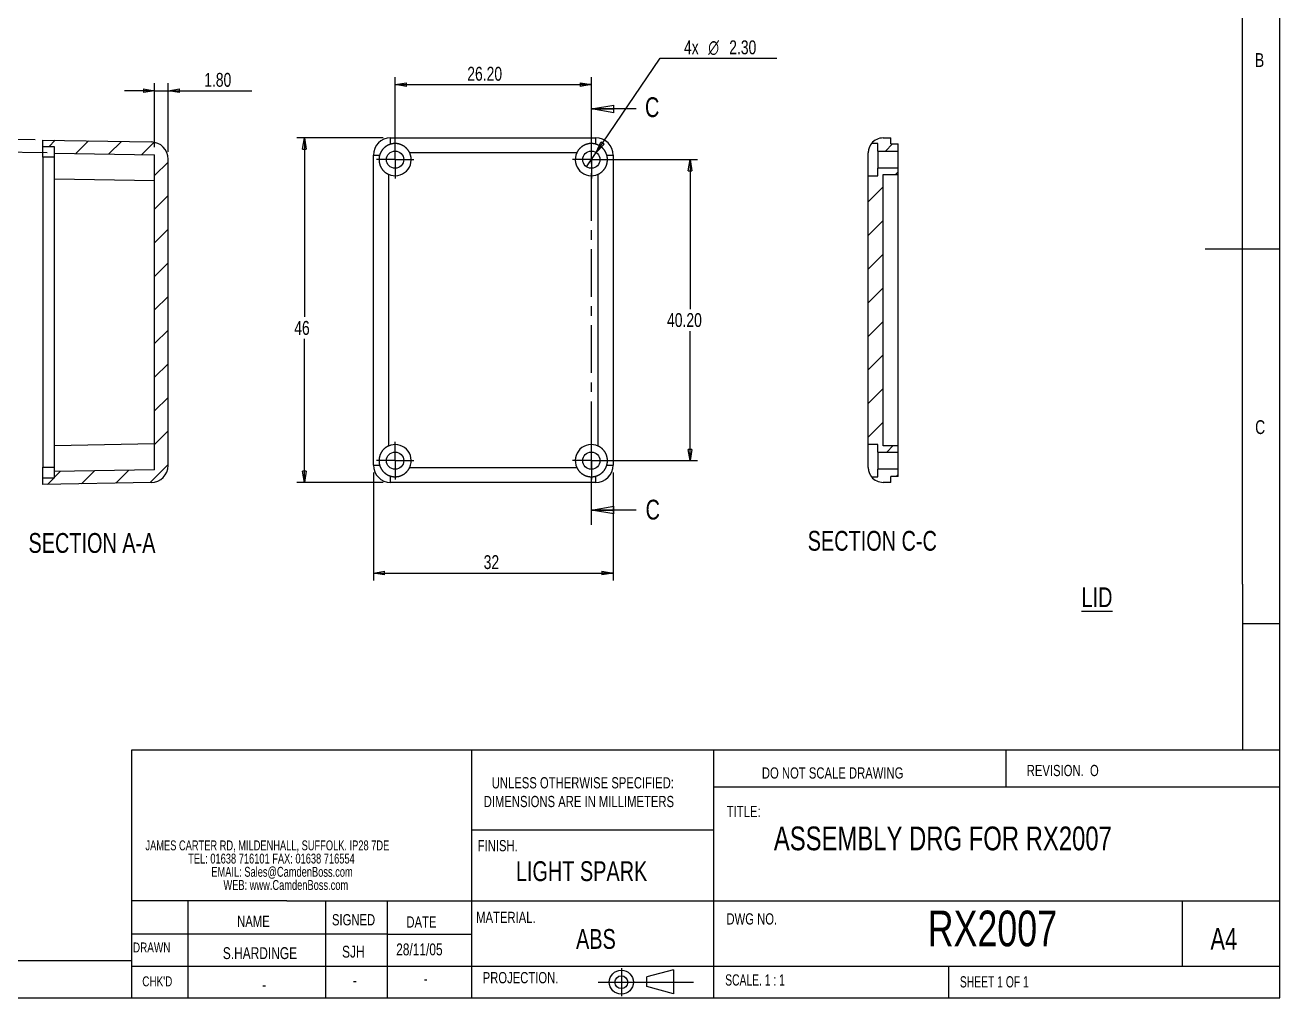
# Model space of a CAD drawing. Extents: x 5 to 292, y 5 to 205.
# Drawn here: x 124.5 to 292, y 5 to 134.9 of the extents above; entities that cross this region are included whole.
import ezdxf

# ---------------------------------------------------------------- set-up
doc = ezdxf.new("R2010")
doc.units = 0
doc.linetypes.add('CENTER', pattern=[10.16, 6.35, -1.27, 1.27, -1.27])
doc.linetypes.add('CENTERX2', pattern=[20.32, 12.7, -2.54, 2.54, -2.54])
doc.layers.get('0').update_dxf_attribs({"linetype": 'CONTINUOUS'})
doc.styles.add('SLDTEXTSTYLE0', font='TXT', dxfattribs={"width": 0.75})
doc.styles.add('SLDTEXTSTYLE1', font='TXT', dxfattribs={"width": 0.6875})
doc.styles.add('SLDTEXTSTYLE2', font='TXT', dxfattribs={"width": 0.7})
doc.dimstyles.get("Standard").update_dxf_attribs({"dimtxt": 2.5, "dimasz": 2.5, "dimexe": 1.25, "dimexo": 0.625, "dimtad": 1, "dimcen": 2.5, "dimazin": 3, "dimtfac": 1, "dimtmove": 0, "dimatfit": 3})

# ---------------------------------------------------------------- blocks, each defined once
blk = doc.blocks.new('SW_NOTE_0')
at = {"color": 0, "linetype": 'CONTINUOUS', "style": 'SLDTEXTSTYLE0', "width": 0.75}
for s, p in [('UNLESS OTHERWISE SPECIFIED:', (-0.07, 0.43)), ('DIMENSIONS ARE IN MILLIMETERS', (-1.14, -2.07))]:
    blk.add_text(s, height=1.5, dxfattribs=at).set_placement(p)
blk = doc.blocks.new('SW_NOTE_1')
at = {"color": 0, "linetype": 'CONTINUOUS', "style": 'SLDTEXTSTYLE2', "width": 0.7}
for s, p in [('JAMES CARTER RD, MILDENHALL, SUFFOLK. IP28 7DE', (-1.34, 0.38)), ('TEL: 01638 716101 FAX: 01638 716554', (4.36, -1.38)), ('EMAIL: Sales@CamdenBoss.com', (7.45, -3.15)), ('WEB: www.CamdenBoss.com', (9.07, -4.91))]:
    blk.add_text(s, height=1.3229, dxfattribs=at).set_placement(p)
blk = doc.blocks.new('_CLOSED')
at = {"color": 0, "linetype": 'BYBLOCK'}
for p, q in [((-1, 0.166667), (0, 0)), ((-1, 0.166667), (-1, -0.166667)), ((0, 0), (-1, -0.166667)), ((0, 0), (-1, 0))]:
    blk.add_line(p, q, dxfattribs=at)
blk = doc.blocks.new('*D15')
at = {"color": 7, "linetype": 'CONTINUOUS'}
for p, q in [((172.28, 119.85), (160.77, 119.85)), ((161.77, 119.85), (161.77, 95.95)), ((161.77, 73.85), (161.77, 93.01)), ((172.28, 73.85), (160.77, 73.85))]:
    blk.add_line(p, q, dxfattribs=at)
at = {"color": 7, "linetype": 'CONTINUOUS', "xscale": 1.5, "yscale": 1.5}
for p, rotation in [((161.77, 119.85, -0.9), 90.0000000000004), ((161.77, 73.85, -0.9), 270.0000000000004)]:
    blk.add_blockref('_CLOSED', p, dxfattribs=dict(at, rotation=rotation))
at = {"color": 7, "linetype": 'CONTINUOUS', "style": 'SLDTEXTSTYLE0', "width": 0.75}
blk.add_text('46', height=1.852, dxfattribs=at).set_placement((160.41, 93.55))
blk = doc.blocks.new('*D16')
at = {"color": 7, "linetype": 'CONTINUOUS'}
for p, q in [((201.08, 116.95), (214.25, 116.95)), ((213.25, 116.95), (213.25, 97)), ((213.25, 76.75), (213.25, 94.06)), ((201.08, 76.75), (214.25, 76.75))]:
    blk.add_line(p, q, dxfattribs=at)
at = {"color": 7, "linetype": 'CONTINUOUS', "xscale": 1.5, "yscale": 1.5}
for p, rotation in [((213.25, 116.95, -0.9), 90.0000000000004), ((213.25, 76.75, -0.9), 270.0000000000004)]:
    blk.add_blockref('_CLOSED', p, dxfattribs=dict(at, rotation=rotation))
at = {"color": 7, "linetype": 'CONTINUOUS', "style": 'SLDTEXTSTYLE0', "width": 0.75}
blk.add_text('40.20', height=1.852, dxfattribs=at).set_placement((210.18, 94.6))
blk = doc.blocks.new('*D17')
at = {"color": 7, "linetype": 'CONTINUOUS'}
for p, q in [((173.88, 117.95), (173.88, 127.96)), ((200.08, 117.95), (200.08, 127.96)), ((173.88, 126.96), (200.08, 126.96))]:
    blk.add_line(p, q, dxfattribs=at)
at = {"color": 7, "linetype": 'CONTINUOUS', "xscale": 1.5, "yscale": 1.5, "rotation": 180.0000000000004}
blk.add_blockref('_CLOSED', (173.88, 126.96, -0.9), dxfattribs=at)
at = {"color": 7, "linetype": 'CONTINUOUS', "xscale": 1.5, "yscale": 1.5}
blk.add_blockref('_CLOSED', (200.08, 126.96, -0.9), dxfattribs=at)
at = {"color": 7, "linetype": 'CONTINUOUS', "style": 'SLDTEXTSTYLE0', "width": 0.75}
blk.add_text('26.20', height=1.852, dxfattribs=at).set_placement((183.51, 127.49))
blk = doc.blocks.new('*D18')
at = {"color": 7, "linetype": 'CONTINUOUS'}
for p, q in [((170.98, 75.15), (170.98, 60.74)), ((202.98, 75.15), (202.98, 60.74)), ((170.98, 61.74), (202.98, 61.74))]:
    blk.add_line(p, q, dxfattribs=at)
at = {"color": 7, "linetype": 'CONTINUOUS', "xscale": 1.5, "yscale": 1.5, "rotation": 180.0000000000004}
blk.add_blockref('_CLOSED', (170.98, 61.74, -0.9), dxfattribs=at)
at = {"color": 7, "linetype": 'CONTINUOUS', "xscale": 1.5, "yscale": 1.5}
blk.add_blockref('_CLOSED', (202.98, 61.74, -0.9), dxfattribs=at)
at = {"color": 7, "linetype": 'CONTINUOUS', "style": 'SLDTEXTSTYLE0', "width": 0.75}
blk.add_text('32', height=1.852, dxfattribs=at).set_placement((185.7, 62.27))
blk = doc.blocks.new('*D19')
at = {"color": 7, "linetype": 'CONTINUOUS'}
for p, q in [((200.72, 117.9), (209.27, 130.49)), ((209.27, 130.49), (224.85, 130.49)), ((199.43, 116), (200.72, 117.9))]:
    blk.add_line(p, q, dxfattribs=at)
at = {"color": 7, "linetype": 'CONTINUOUS', "xscale": 1.5, "yscale": 1.5, "rotation": 235.8246956251529}
blk.add_blockref('_CLOSED', (200.72, 117.9, -0.9), dxfattribs=at)
at = {"color": 7, "linetype": 'CONTINUOUS', "style": 'SLDTEXTSTYLE0', "width": 0.75}
for s, height, p in [('4x', 1.852, (212.44, 131.02)), ('∅', 1.85, (215.68, 131.02)), ('2.30', 1.852, (218.48, 131.02))]:
    blk.add_text(s, height=height, dxfattribs=at).set_placement(p)
blk = doc.blocks.new('SW_CENTERMARKSYMBOL_4')
at = {"color": 0, "linetype": 'CONTINUOUS'}
for q in [(0, 2.5), (-2.5, 0), (0, -2.5), (2.5, 0)]:
    blk.add_line((0, 0), q, dxfattribs=at)
blk = doc.blocks.new('SW_CENTERMARKSYMBOL_5')
at = {"color": 0, "linetype": 'CONTINUOUS'}
for q in [(0, 2.5), (-2.5, 0), (0, -2.5), (2.5, 0)]:
    blk.add_line((0, 0), q, dxfattribs=at)
blk = doc.blocks.new('SW_CENTERMARKSYMBOL_6')
at = {"color": 0, "linetype": 'CONTINUOUS'}
for q in [(0, 2.5), (-2.5, 0), (0, -2.5), (2.5, 0)]:
    blk.add_line((0, 0), q, dxfattribs=at)
blk = doc.blocks.new('SW_CENTERMARKSYMBOL_7')
at = {"color": 0, "linetype": 'CONTINUOUS'}
for q in [(0, 2.5), (-2.5, 0), (0, -2.5), (2.5, 0)]:
    blk.add_line((0, 0), q, dxfattribs=at)
blk = doc.blocks.new('*X32')
at = {"color": 7, "linetype": 'CONTINUOUS'}
for p, q in [((127.64, 118.66), (128.51, 119.53)), ((131.25, 117.78), (132.93, 119.45)), ((135.67, 117.71), (137.34, 119.38)), ((140.08, 117.63), (141.71, 119.26)), ((141.77, 114.83), (143.57, 116.63)), ((141.77, 110.34), (143.57, 112.14)), ((141.77, 105.85), (143.57, 107.65)), ((141.77, 101.36), (143.57, 103.16)), ((141.77, 96.87), (143.57, 98.67)), ((141.77, 92.38), (143.57, 94.18)), ((141.77, 87.89), (143.57, 89.69)), ((141.77, 83.4), (143.57, 85.2)), ((141.77, 78.91), (143.57, 80.71)), ((136.59, 73.73), (138.32, 75.46)), ((141.16, 73.81), (143.57, 76.22)), ((127.45, 73.57), (128.34, 74.46)), ((128.42, 74.54), (129.18, 75.3)), ((132.02, 73.65), (133.75, 75.38))]:
    blk.add_line(p, q, dxfattribs=at)
blk = doc.blocks.new('*D25')
at = {"color": 7, "linetype": 'CONTINUOUS'}
for p, q in [((141.77, 126.15), (137.77, 126.15)), ((141.77, 118.6), (141.77, 127.15)), ((141.77, 126.15), (143.57, 126.15)), ((143.57, 118.01), (143.57, 127.15)), ((143.57, 126.15), (154.76, 126.15))]:
    blk.add_line(p, q, dxfattribs=at)
at = {"color": 7, "linetype": 'CONTINUOUS', "xscale": 1.5, "yscale": 1.5}
blk.add_blockref('_CLOSED', (141.77, 126.15, -7.9), dxfattribs=at)
at = {"color": 7, "linetype": 'CONTINUOUS', "xscale": 1.5, "yscale": 1.5, "rotation": 180.0000000000004}
blk.add_blockref('_CLOSED', (143.57, 126.15, -7.9), dxfattribs=at)
at = {"color": 7, "linetype": 'CONTINUOUS', "style": 'SLDTEXTSTYLE0', "width": 0.75}
blk.add_text('1.80', height=1.852, dxfattribs=at).set_placement((148.39, 126.68))
blk = doc.blocks.new('*D26')
at = {"color": 7, "linetype": 'CONTINUOUS'}
for p, q in [((121.5, 119.65), (121.58, 124.37)), ((125.82, 119.58), (120.5, 119.67)), ((127.42, 117.85), (120.47, 117.97)), ((121.47, 117.95), (121.4, 113.96))]:
    blk.add_line(p, q, dxfattribs=at)
at = {"color": 7, "linetype": 'CONTINUOUS', "xscale": 1.5, "yscale": 1.5}
for p, rotation in [((121.5, 119.65, -7.9), 269.0000000000004), ((121.47, 117.95, -7.9), 89.00000000000043)]:
    blk.add_blockref('_CLOSED', p, dxfattribs=dict(at, rotation=rotation))
at = {"color": 7, "linetype": 'CONTINUOUS', "style": 'SLDTEXTSTYLE0', "width": 0.75}
blk.add_text('1.70', height=1.852, dxfattribs=at).set_placement((119.21, 124.91))
blk = doc.blocks.new('*X34')
at = {"color": 7, "linetype": 'CONTINUOUS'}
blk.add_line((239.33, 118.1), (240.28, 119.05), dxfattribs=at)
blk = doc.blocks.new('*X35')
at = {"color": 7, "linetype": 'CONTINUOUS'}
for p, q in [((240.67, 114.95), (241.04, 115.32)), ((237.04, 111.32), (239.04, 113.32)), ((237.04, 106.83), (239.04, 108.83)), ((237.04, 102.33), (239.04, 104.33)), ((237.04, 97.84), (239.04, 99.84)), ((237.04, 93.35), (239.04, 95.35)), ((237.04, 88.86), (239.04, 90.86)), ((237.04, 84.37), (239.04, 86.37)), ((237.04, 79.88), (239.04, 81.88)), ((239.54, 77.9), (240.39, 78.75))]:
    blk.add_line(p, q, dxfattribs=at)
blk = doc.blocks.new('*X36')
at = {"color": 7, "linetype": 'CONTINUOUS'}
for p, q in [((239.98, 73.85), (240.04, 73.9)), ((240.78, 74.65), (241.04, 74.9))]:
    blk.add_line(p, q, dxfattribs=at)

msp = doc.modelspace()

# ---------------------------------------------------------------- linework, layer by layer
at = {"color": 7, "linetype": 'CONTINUOUS'}
for p, q in [((292, 77.25), (292, 205)), ((287, 60.25), (287, 200)), ((206.075, 123.717), (200.075, 123.717)), ((126.823, 118.661), (126.823, 119.561)), ((126.823, 119.561), (141.313, 119.308)), ((173.275, 119.012), (173.275, 119.847)), ((173.275, 119.847), (200.675, 119.847)), ((200.675, 119.012), (200.675, 119.847)), ((238.339, 119.097), (237.477, 119.097)), ((238.339, 118.097), (238.339, 119.097)), ((239.039, 119.847), (240.039, 119.847)), ((240.039, 119.047), (240.039, 119.847)), ((240.039, 119.047), (241.039, 119.047)), ((241.039, 118.097), (241.039, 119.047)), ((128.423, 118.661), (126.823, 118.661)), ((126.823, 117.261), (126.823, 118.661)), ((128.423, 117.833), (128.423, 118.661)), ((128.423, 117.833), (141.773, 117.6)), ((128.423, 114.383), (128.423, 117.833)), ((141.773, 75.522), (141.773, 117.6)), ((170.975, 76.147), (170.975, 117.547)), ((170.975, 117.547), (171.811, 117.547)), ((198.123, 117.847), (175.828, 117.847)), ((202.14, 117.547), (202.975, 117.547)), ((202.975, 117.547), (202.975, 76.147)), ((237.039, 114.797), (237.039, 117.847)), ((238.339, 118.097), (238.339, 115.797)), ((238.339, 118.097), (241.039, 118.097)), ((241.039, 115.797), (241.039, 118.097)), ((128.423, 117.261), (126.823, 117.261)), ((126.823, 117.261), (126.823, 75.861)), ((143.573, 76.114), (143.573, 117.009)), ((241.039, 115.797), (238.339, 115.797)), ((238.339, 114.797), (238.339, 115.797)), ((241.039, 114.947), (241.039, 115.797)), ((128.423, 114.383), (141.773, 114.15)), ((128.423, 78.739), (128.423, 114.383)), ((172.975, 114.995), (172.975, 78.7)), ((200.975, 78.7), (200.975, 114.995)), ((237.039, 78.897), (237.039, 114.797)), ((237.039, 114.797), (238.339, 114.797)), ((239.039, 114.947), (241.039, 114.947)), ((239.039, 78.747), (239.039, 114.947)), ((241.039, 78.747), (241.039, 114.947)), ((292, 105), (282, 105)), ((141.773, 78.972), (128.423, 78.739)), ((128.423, 75.289), (128.423, 78.739)), ((238.339, 78.897), (237.039, 78.897)), ((237.039, 75.847), (237.039, 78.897)), ((238.339, 77.897), (238.339, 78.897)), ((241.039, 78.747), (239.039, 78.747)), ((241.039, 77.897), (241.039, 78.747)), ((238.339, 77.897), (238.339, 75.597)), ((238.339, 77.897), (241.039, 77.897)), ((241.039, 75.597), (241.039, 77.897)), ((292, 5), (292, 77.25)), ((126.823, 75.861), (128.423, 75.861)), ((126.823, 74.461), (126.823, 75.861)), ((141.773, 75.522), (128.423, 75.289)), ((170.975, 76.147), (171.811, 76.147)), ((175.828, 75.847), (198.123, 75.847)), ((202.14, 76.147), (202.975, 76.147)), ((241.039, 75.597), (238.339, 75.597)), ((238.339, 74.597), (238.339, 75.597)), ((241.039, 74.647), (241.039, 75.597)), ((126.823, 73.561), (126.823, 74.461)), ((126.823, 74.461), (128.423, 74.461)), ((141.313, 73.814), (126.823, 73.561)), ((128.423, 74.461), (128.423, 75.289)), ((173.275, 73.847), (173.275, 74.683)), ((200.675, 73.847), (173.275, 73.847)), ((200.675, 73.847), (200.675, 74.683)), ((237.477, 74.597), (238.339, 74.597)), ((240.039, 73.847), (239.039, 73.847)), ((240.039, 73.847), (240.039, 74.647)), ((241.039, 74.647), (240.039, 74.647)), ((206.075, 70.156), (200.075, 70.156)), ((287, 60.25), (287, 55)), ((287, 55), (292, 55)), ((287, 55), (287, 38.085)), ((292, 38.085), (138.673, 38.085)), ((138.673, 38.085), (138.673, 5)), ((184.128, 5), (184.128, 38.085)), ((216.376, 38.085), (216.376, 5)), ((255.433, 33.122), (255.433, 38.085)), ((292, 33.122), (216.376, 33.122)), ((216.376, 27.418), (184.128, 27.418)), ((159.4, 17.948), (138.673, 17.948)), ((146.22, 17.948), (146.22, 5)), ((159.4, 17.948), (292, 17.948)), ((164.574, 17.948), (164.574, 5)), ((172.807, 17.948), (172.807, 5)), ((279, 9.25), (279, 17.948)), ((172.807, 13.5), (138.673, 13.5)), ((172.807, 13.5), (184.128, 13.5)), ((104.8, 10), (138.673, 10)), ((138.673, 9.25), (292, 9.25)), ((211.046, 8.77), (207.501, 7.82)), ((211.046, 8.77), (211.046, 5.562)), ((247.8, 5), (247.8, 9.25)), ((207.501, 6.512), (207.501, 7.82)), ((211.046, 5.562), (207.501, 6.512)), ((5, 5), (292, 5))]:
    msp.add_line(p, q, dxfattribs=at)
at = {"color": 7, "linetype": 'CENTER'}
msp.add_line((200.075, 68.156), (200.075, 125.717), dxfattribs=at)
at = {"color": 7, "linetype": 'CENTERX2'}
for p, q in [((204.079, 8.961), (204.079, 5.223)), ((200.993, 7.097), (215.019, 7.097))]:
    msp.add_line(p, q, dxfattribs=at)
at = {"color": 7, "linetype": 'CONTINUOUS'}
for points in [[(173.275, 119.012), (173.247, 119.003), (173.218, 118.994), (173.19, 118.985), (173.162, 118.975), (173.134, 118.965), (173.106, 118.955), (173.078, 118.944), (173.051, 118.933), (173.023, 118.921), (172.996, 118.909), (172.969, 118.897), (172.942, 118.884), (172.915, 118.871), (172.889, 118.858), (172.862, 118.844), (172.836, 118.829), (172.81, 118.815), (172.784, 118.8), (172.758, 118.784), (172.733, 118.768), (172.707, 118.752), (172.682, 118.736), (172.657, 118.719), (172.632, 118.701), (172.608, 118.684), (172.583, 118.666), (172.559, 118.647), (172.536, 118.629), (172.512, 118.61), (172.489, 118.59), (172.466, 118.571), (172.443, 118.551), (172.421, 118.531), (172.399, 118.51), (172.377, 118.489), (172.356, 118.468), (172.335, 118.447), (172.314, 118.425), (172.293, 118.403), (172.273, 118.381), (172.253, 118.358), (172.233, 118.335), (172.214, 118.312), (172.195, 118.288), (172.176, 118.264), (172.158, 118.24), (172.14, 118.216), (172.122, 118.191), (172.105, 118.167), (172.088, 118.142), (172.071, 118.117), (172.055, 118.091), (172.039, 118.066), (172.024, 118.04), (172.009, 118.014), (171.994, 117.988), (171.98, 117.962), (171.966, 117.935), (171.952, 117.909), (171.939, 117.882), (171.926, 117.855), (171.914, 117.828), (171.902, 117.8), (171.89, 117.773), (171.879, 117.745), (171.868, 117.717), (171.857, 117.689), (171.847, 117.661), (171.838, 117.633), (171.828, 117.604), (171.819, 117.576), (171.811, 117.547)], [(175.828, 117.847), (175.813, 117.879), (175.797, 117.911), (175.781, 117.943), (175.764, 117.974), (175.747, 118.005), (175.729, 118.036), (175.711, 118.066), (175.693, 118.096), (175.674, 118.125), (175.654, 118.154), (175.634, 118.183), (175.614, 118.212), (175.593, 118.24), (175.572, 118.268), (175.55, 118.295), (175.528, 118.322), (175.506, 118.348), (175.483, 118.374), (175.46, 118.4), (175.437, 118.425), (175.413, 118.45), (175.389, 118.474), (175.364, 118.498), (175.339, 118.522), (175.314, 118.545), (175.289, 118.567), (175.263, 118.59), (175.237, 118.611), (175.21, 118.633), (175.183, 118.654), (175.156, 118.674), (175.128, 118.694), (175.1, 118.714), (175.072, 118.733), (175.044, 118.752), (175.015, 118.77), (174.986, 118.788), (174.957, 118.805), (174.927, 118.822), (174.897, 118.839), (174.867, 118.855), (174.837, 118.87), (174.806, 118.885), (174.776, 118.9), (174.745, 118.914), (174.713, 118.927), (174.682, 118.94), (174.65, 118.953), (174.618, 118.965), (174.585, 118.977), (174.552, 118.988), (174.52, 118.998), (174.487, 119.008), (174.453, 119.018), (174.42, 119.027), (174.386, 119.036), (174.352, 119.044), (174.318, 119.051), (174.284, 119.058), (174.249, 119.064), (174.215, 119.07), (174.18, 119.075), (174.145, 119.08), (174.111, 119.084), (174.076, 119.088), (174.041, 119.091), (174.005, 119.093), (173.97, 119.095), (173.935, 119.096), (173.899, 119.097), (173.864, 119.097), (173.828, 119.097), (173.793, 119.096), (173.757, 119.094), (173.722, 119.092), (173.687, 119.089), (173.652, 119.086), (173.617, 119.082), (173.582, 119.077), (173.548, 119.072), (173.513, 119.067), (173.479, 119.06), (173.445, 119.054), (173.411, 119.046), (173.377, 119.039), (173.343, 119.03), (173.309, 119.021), (173.275, 119.012)], [(200.675, 119.012), (200.642, 119.021), (200.608, 119.03), (200.574, 119.039), (200.54, 119.046), (200.506, 119.054), (200.472, 119.06), (200.437, 119.067), (200.403, 119.072), (200.368, 119.077), (200.333, 119.082), (200.299, 119.086), (200.264, 119.089), (200.228, 119.092), (200.193, 119.094), (200.158, 119.096), (200.122, 119.097), (200.087, 119.097), (200.051, 119.097), (200.016, 119.096), (199.98, 119.095), (199.945, 119.093), (199.91, 119.091), (199.875, 119.088), (199.84, 119.084), (199.805, 119.08), (199.77, 119.075), (199.735, 119.07), (199.701, 119.064), (199.666, 119.058), (199.632, 119.051), (199.598, 119.043), (199.564, 119.035), (199.531, 119.027), (199.497, 119.018), (199.464, 119.008), (199.431, 118.998), (199.398, 118.987), (199.365, 118.976), (199.333, 118.965), (199.3, 118.953), (199.268, 118.94), (199.237, 118.927), (199.206, 118.913), (199.174, 118.899), (199.144, 118.885), (199.113, 118.87), (199.083, 118.854), (199.053, 118.838), (199.023, 118.822), (198.993, 118.805), (198.964, 118.788), (198.935, 118.77), (198.906, 118.752), (198.878, 118.733), (198.85, 118.714), (198.822, 118.694), (198.794, 118.674), (198.767, 118.653), (198.74, 118.632), (198.714, 118.611), (198.687, 118.589), (198.661, 118.567), (198.636, 118.544), (198.611, 118.521), (198.586, 118.498), (198.561, 118.474), (198.537, 118.449), (198.513, 118.425), (198.49, 118.399), (198.467, 118.374), (198.444, 118.348), (198.422, 118.321), (198.4, 118.294), (198.378, 118.267), (198.357, 118.239), (198.336, 118.211), (198.316, 118.183), (198.296, 118.154), (198.277, 118.125), (198.258, 118.095), (198.239, 118.065), (198.221, 118.035), (198.203, 118.004), (198.186, 117.974), (198.17, 117.942), (198.153, 117.911), (198.138, 117.879), (198.123, 117.847)], [(202.14, 117.547), (202.131, 117.576), (202.123, 117.604), (202.113, 117.633), (202.104, 117.661), (202.093, 117.689), (202.083, 117.717), (202.072, 117.744), (202.061, 117.772), (202.049, 117.799), (202.037, 117.827), (202.025, 117.854), (202.012, 117.88), (201.999, 117.907), (201.986, 117.934), (201.972, 117.96), (201.957, 117.987), (201.943, 118.013), (201.928, 118.039), (201.912, 118.064), (201.896, 118.09), (201.88, 118.115), (201.864, 118.141), (201.847, 118.166), (201.829, 118.19), (201.812, 118.215), (201.794, 118.239), (201.775, 118.263), (201.757, 118.287), (201.738, 118.31), (201.719, 118.334), (201.699, 118.357), (201.679, 118.379), (201.659, 118.402), (201.638, 118.424), (201.617, 118.445), (201.596, 118.467), (201.575, 118.488), (201.553, 118.509), (201.531, 118.529), (201.509, 118.55), (201.486, 118.57), (201.463, 118.589), (201.44, 118.609), (201.416, 118.628), (201.392, 118.646), (201.368, 118.665), (201.344, 118.683), (201.32, 118.701), (201.295, 118.718), (201.27, 118.735), (201.245, 118.751), (201.219, 118.768), (201.194, 118.783), (201.168, 118.799), (201.142, 118.814), (201.116, 118.829), (201.09, 118.843), (201.063, 118.857), (201.037, 118.87), (201.01, 118.883), (200.983, 118.896), (200.956, 118.909), (200.928, 118.921), (200.901, 118.932), (200.873, 118.944), (200.845, 118.955), (200.817, 118.965), (200.789, 118.975), (200.761, 118.985), (200.733, 118.994), (200.704, 119.003), (200.675, 119.012)], [(237.477, 119.097), (237.477, 119.097), (237.477, 119.096), (237.475, 119.095), (237.474, 119.093), (237.472, 119.09), (237.469, 119.087), (237.466, 119.084), (237.463, 119.079), (237.46, 119.075), (237.455, 119.069), (237.451, 119.064), (237.446, 119.057), (237.441, 119.051), (237.436, 119.043), (237.43, 119.035), (237.424, 119.027), (237.417, 119.018), (237.41, 119.008), (237.403, 118.998), (237.396, 118.988), (237.388, 118.977), (237.381, 118.966), (237.373, 118.954), (237.365, 118.942), (237.356, 118.929), (237.348, 118.916), (237.339, 118.902), (237.331, 118.888), (237.322, 118.873), (237.313, 118.858), (237.304, 118.843), (237.295, 118.827), (237.286, 118.81), (237.277, 118.793), (237.267, 118.776), (237.258, 118.758), (237.249, 118.74), (237.24, 118.721), (237.231, 118.702), (237.221, 118.682), (237.212, 118.662), (237.203, 118.642), (237.195, 118.621), (237.186, 118.6), (237.177, 118.578), (237.169, 118.556), (237.16, 118.534), (237.152, 118.511), (237.144, 118.488), (237.136, 118.464), (237.129, 118.44), (237.121, 118.416), (237.114, 118.391), (237.107, 118.365), (237.1, 118.34), (237.094, 118.314), (237.088, 118.287), (237.082, 118.26), (237.076, 118.233), (237.071, 118.205), (237.066, 118.177), (237.062, 118.149), (237.058, 118.12), (237.054, 118.091), (237.05, 118.061), (237.047, 118.032), (237.045, 118.002), (237.043, 117.971), (237.041, 117.941), (237.04, 117.91), (237.039, 117.879), (237.039, 117.847)], [(171.811, 117.547), (171.801, 117.514), (171.792, 117.48), (171.784, 117.446), (171.776, 117.412), (171.769, 117.378), (171.762, 117.344), (171.756, 117.309), (171.75, 117.275), (171.745, 117.24), (171.741, 117.205), (171.737, 117.17), (171.734, 117.135), (171.731, 117.1), (171.729, 117.065), (171.727, 117.03), (171.726, 116.994), (171.725, 116.959), (171.726, 116.923), (171.726, 116.888), (171.728, 116.852), (171.729, 116.817), (171.732, 116.782), (171.735, 116.747), (171.738, 116.712), (171.743, 116.677), (171.747, 116.642), (171.753, 116.607), (171.758, 116.573), (171.765, 116.538), (171.772, 116.504), (171.779, 116.47), (171.787, 116.436), (171.796, 116.402), (171.805, 116.369), (171.814, 116.335), (171.825, 116.302), (171.835, 116.269), (171.846, 116.237), (171.858, 116.204), (171.87, 116.172), (171.883, 116.14), (171.896, 116.109), (171.909, 116.077), (171.923, 116.046), (171.938, 116.016), (171.953, 115.985), (171.968, 115.955), (171.984, 115.925), (172.001, 115.895), (172.018, 115.865), (172.035, 115.836), (172.053, 115.807), (172.071, 115.778), (172.09, 115.75), (172.109, 115.722), (172.129, 115.694), (172.149, 115.666), (172.169, 115.639), (172.19, 115.612), (172.212, 115.585), (172.234, 115.559), (172.256, 115.533), (172.278, 115.508), (172.302, 115.482), (172.325, 115.458), (172.349, 115.433), (172.373, 115.409), (172.398, 115.385), (172.423, 115.362), (172.449, 115.339), (172.475, 115.316), (172.501, 115.294), (172.528, 115.272), (172.556, 115.25), (172.583, 115.229), (172.612, 115.208), (172.64, 115.188), (172.669, 115.168), (172.698, 115.149), (172.728, 115.129), (172.758, 115.111), (172.788, 115.093), (172.818, 115.075), (172.849, 115.058), (172.88, 115.041), (172.912, 115.025), (172.943, 115.01), (172.975, 114.995)], [(200.975, 114.995), (201.008, 115.01), (201.039, 115.025), (201.071, 115.042), (201.102, 115.058), (201.133, 115.075), (201.164, 115.093), (201.194, 115.111), (201.224, 115.13), (201.253, 115.149), (201.283, 115.168), (201.311, 115.188), (201.34, 115.209), (201.368, 115.229), (201.396, 115.251), (201.423, 115.272), (201.45, 115.294), (201.476, 115.317), (201.503, 115.339), (201.528, 115.362), (201.553, 115.386), (201.578, 115.41), (201.602, 115.434), (201.626, 115.458), (201.65, 115.483), (201.673, 115.508), (201.696, 115.534), (201.718, 115.56), (201.74, 115.586), (201.761, 115.613), (201.782, 115.64), (201.802, 115.667), (201.823, 115.694), (201.842, 115.722), (201.861, 115.75), (201.88, 115.779), (201.898, 115.808), (201.916, 115.837), (201.934, 115.866), (201.951, 115.895), (201.967, 115.925), (201.983, 115.955), (201.998, 115.986), (202.013, 116.016), (202.028, 116.047), (202.042, 116.078), (202.055, 116.109), (202.068, 116.141), (202.081, 116.173), (202.093, 116.205), (202.105, 116.237), (202.116, 116.27), (202.126, 116.303), (202.137, 116.336), (202.146, 116.369), (202.155, 116.403), (202.164, 116.437), (202.172, 116.471), (202.179, 116.505), (202.186, 116.539), (202.192, 116.573), (202.198, 116.608), (202.204, 116.642), (202.208, 116.677), (202.212, 116.712), (202.216, 116.747), (202.219, 116.782), (202.221, 116.817), (202.223, 116.853), (202.225, 116.888), (202.225, 116.923), (202.225, 116.959), (202.225, 116.994), (202.224, 117.03), (202.222, 117.065), (202.22, 117.101), (202.217, 117.136), (202.214, 117.171), (202.21, 117.205), (202.205, 117.24), (202.2, 117.275), (202.195, 117.309), (202.189, 117.344), (202.182, 117.378), (202.175, 117.412), (202.167, 117.446), (202.158, 117.48), (202.149, 117.514), (202.14, 117.547)], [(172.975, 78.7), (172.943, 78.685), (172.911, 78.669), (172.88, 78.653), (172.849, 78.636), (172.818, 78.619), (172.787, 78.601), (172.757, 78.583), (172.727, 78.565), (172.697, 78.546), (172.668, 78.526), (172.639, 78.506), (172.611, 78.486), (172.583, 78.465), (172.555, 78.444), (172.528, 78.422), (172.501, 78.4), (172.474, 78.378), (172.448, 78.355), (172.423, 78.332), (172.397, 78.309), (172.373, 78.285), (172.348, 78.261), (172.324, 78.236), (172.301, 78.211), (172.278, 78.186), (172.255, 78.161), (172.233, 78.135), (172.211, 78.108), (172.19, 78.082), (172.169, 78.055), (172.148, 78.028), (172.128, 78), (172.109, 77.972), (172.089, 77.944), (172.071, 77.916), (172.052, 77.887), (172.034, 77.858), (172.017, 77.829), (172, 77.799), (171.984, 77.769), (171.968, 77.739), (171.952, 77.709), (171.937, 77.678), (171.923, 77.647), (171.909, 77.616), (171.895, 77.585), (171.882, 77.553), (171.87, 77.522), (171.858, 77.489), (171.846, 77.457), (171.835, 77.424), (171.824, 77.391), (171.814, 77.358), (171.805, 77.325), (171.796, 77.292), (171.787, 77.258), (171.779, 77.224), (171.772, 77.19), (171.765, 77.156), (171.758, 77.121), (171.752, 77.087), (171.747, 77.052), (171.742, 77.017), (171.738, 76.982), (171.735, 76.947), (171.732, 76.912), (171.729, 76.877), (171.727, 76.842), (171.726, 76.807), (171.726, 76.771), (171.725, 76.736), (171.726, 76.7), (171.727, 76.665), (171.729, 76.629), (171.731, 76.594), (171.734, 76.559), (171.737, 76.524), (171.741, 76.489), (171.745, 76.454), (171.75, 76.42), (171.756, 76.385), (171.762, 76.351), (171.769, 76.316), (171.776, 76.282), (171.784, 76.248), (171.792, 76.215), (171.801, 76.181), (171.811, 76.147)], [(202.14, 76.147), (202.149, 76.181), (202.158, 76.215), (202.167, 76.248), (202.175, 76.282), (202.182, 76.317), (202.189, 76.351), (202.195, 76.385), (202.2, 76.42), (202.205, 76.454), (202.21, 76.489), (202.214, 76.524), (202.217, 76.559), (202.22, 76.594), (202.222, 76.63), (202.224, 76.665), (202.225, 76.7), (202.225, 76.736), (202.225, 76.771), (202.225, 76.807), (202.223, 76.842), (202.221, 76.878), (202.219, 76.913), (202.216, 76.948), (202.212, 76.983), (202.208, 77.018), (202.204, 77.053), (202.198, 77.087), (202.192, 77.122), (202.186, 77.156), (202.179, 77.19), (202.172, 77.224), (202.164, 77.258), (202.155, 77.292), (202.146, 77.326), (202.136, 77.359), (202.126, 77.392), (202.116, 77.425), (202.104, 77.458), (202.093, 77.49), (202.081, 77.522), (202.068, 77.554), (202.055, 77.586), (202.042, 77.617), (202.028, 77.648), (202.013, 77.679), (201.998, 77.709), (201.983, 77.74), (201.967, 77.77), (201.95, 77.8), (201.933, 77.829), (201.916, 77.858), (201.898, 77.888), (201.88, 77.916), (201.861, 77.945), (201.842, 77.973), (201.822, 78.001), (201.802, 78.028), (201.781, 78.056), (201.76, 78.082), (201.739, 78.109), (201.717, 78.135), (201.695, 78.161), (201.672, 78.187), (201.649, 78.212), (201.626, 78.237), (201.602, 78.261), (201.578, 78.285), (201.553, 78.309), (201.528, 78.333), (201.502, 78.356), (201.476, 78.378), (201.449, 78.401), (201.422, 78.423), (201.395, 78.444), (201.367, 78.465), (201.339, 78.486), (201.311, 78.507), (201.282, 78.526), (201.253, 78.546), (201.223, 78.565), (201.193, 78.584), (201.163, 78.602), (201.133, 78.619), (201.102, 78.636), (201.071, 78.653), (201.039, 78.669), (201.007, 78.685), (200.975, 78.7)], [(171.811, 76.147), (171.819, 76.119), (171.828, 76.09), (171.838, 76.062), (171.847, 76.034), (171.857, 76.006), (171.868, 75.978), (171.879, 75.95), (171.89, 75.923), (171.901, 75.895), (171.913, 75.868), (171.926, 75.841), (171.938, 75.814), (171.952, 75.787), (171.965, 75.761), (171.979, 75.734), (171.993, 75.708), (172.008, 75.682), (172.023, 75.656), (172.038, 75.63), (172.054, 75.604), (172.071, 75.579), (172.087, 75.554), (172.104, 75.529), (172.121, 75.504), (172.139, 75.48), (172.157, 75.455), (172.175, 75.431), (172.194, 75.407), (172.213, 75.384), (172.232, 75.361), (172.252, 75.338), (172.272, 75.315), (172.292, 75.293), (172.313, 75.271), (172.333, 75.249), (172.354, 75.228), (172.376, 75.206), (172.398, 75.186), (172.42, 75.165), (172.442, 75.145), (172.465, 75.125), (172.488, 75.105), (172.511, 75.086), (172.535, 75.067), (172.558, 75.048), (172.582, 75.03), (172.607, 75.012), (172.631, 74.994), (172.656, 74.977), (172.681, 74.96), (172.706, 74.943), (172.731, 74.927), (172.757, 74.911), (172.783, 74.896), (172.809, 74.881), (172.835, 74.866), (172.861, 74.852), (172.887, 74.838), (172.914, 74.824), (172.941, 74.811), (172.968, 74.798), (172.995, 74.786), (173.022, 74.774), (173.05, 74.762), (173.078, 74.751), (173.105, 74.74), (173.133, 74.729), (173.162, 74.719), (173.19, 74.709), (173.218, 74.7), (173.247, 74.691), (173.275, 74.683)], [(173.275, 74.683), (173.309, 74.673), (173.343, 74.664), (173.377, 74.656), (173.411, 74.648), (173.445, 74.641), (173.479, 74.634), (173.513, 74.628), (173.548, 74.622), (173.583, 74.617), (173.617, 74.613), (173.652, 74.609), (173.687, 74.605), (173.722, 74.603), (173.758, 74.6), (173.793, 74.599), (173.829, 74.598), (173.864, 74.597), (173.9, 74.597), (173.935, 74.598), (173.971, 74.599), (174.006, 74.601), (174.041, 74.604), (174.076, 74.607), (174.111, 74.61), (174.146, 74.614), (174.181, 74.619), (174.215, 74.624), (174.25, 74.63), (174.284, 74.637), (174.319, 74.644), (174.353, 74.651), (174.387, 74.659), (174.42, 74.668), (174.454, 74.677), (174.487, 74.686), (174.52, 74.696), (174.553, 74.707), (174.586, 74.718), (174.618, 74.73), (174.65, 74.742), (174.682, 74.754), (174.714, 74.768), (174.745, 74.781), (174.776, 74.795), (174.807, 74.81), (174.838, 74.825), (174.868, 74.84), (174.898, 74.856), (174.928, 74.872), (174.957, 74.889), (174.987, 74.907), (175.016, 74.925), (175.044, 74.943), (175.073, 74.962), (175.101, 74.981), (175.129, 75.001), (175.156, 75.021), (175.184, 75.041), (175.211, 75.062), (175.237, 75.084), (175.263, 75.105), (175.289, 75.128), (175.315, 75.15), (175.34, 75.173), (175.365, 75.197), (175.389, 75.221), (175.414, 75.245), (175.437, 75.27), (175.461, 75.295), (175.484, 75.321), (175.507, 75.347), (175.529, 75.373), (175.551, 75.4), (175.572, 75.428), (175.594, 75.455), (175.614, 75.483), (175.635, 75.512), (175.655, 75.541), (175.674, 75.57), (175.693, 75.599), (175.712, 75.629), (175.73, 75.66), (175.747, 75.69), (175.765, 75.721), (175.781, 75.752), (175.797, 75.784), (175.813, 75.815), (175.828, 75.847)], [(198.123, 75.847), (198.138, 75.815), (198.154, 75.783), (198.17, 75.752), (198.186, 75.72), (198.204, 75.69), (198.221, 75.659), (198.239, 75.629), (198.258, 75.599), (198.277, 75.569), (198.297, 75.54), (198.316, 75.511), (198.337, 75.483), (198.358, 75.455), (198.379, 75.427), (198.4, 75.4), (198.422, 75.373), (198.445, 75.346), (198.467, 75.32), (198.491, 75.294), (198.514, 75.269), (198.538, 75.244), (198.562, 75.22), (198.586, 75.196), (198.611, 75.173), (198.636, 75.15), (198.662, 75.127), (198.688, 75.105), (198.714, 75.083), (198.741, 75.062), (198.768, 75.041), (198.795, 75.02), (198.823, 75), (198.85, 74.98), (198.879, 74.961), (198.907, 74.942), (198.936, 74.924), (198.965, 74.906), (198.994, 74.889), (199.024, 74.872), (199.053, 74.856), (199.084, 74.84), (199.114, 74.824), (199.144, 74.809), (199.175, 74.795), (199.206, 74.781), (199.238, 74.767), (199.269, 74.754), (199.301, 74.742), (199.333, 74.729), (199.366, 74.718), (199.398, 74.707), (199.431, 74.696), (199.464, 74.686), (199.498, 74.676), (199.531, 74.667), (199.565, 74.659), (199.599, 74.651), (199.633, 74.643), (199.667, 74.637), (199.701, 74.63), (199.736, 74.624), (199.771, 74.619), (199.805, 74.614), (199.84, 74.61), (199.875, 74.607), (199.91, 74.604), (199.945, 74.601), (199.981, 74.599), (200.016, 74.598), (200.052, 74.597), (200.087, 74.597), (200.123, 74.598), (200.158, 74.599), (200.193, 74.601), (200.229, 74.603), (200.264, 74.606), (200.299, 74.609), (200.334, 74.613), (200.368, 74.617), (200.403, 74.622), (200.437, 74.628), (200.472, 74.634), (200.506, 74.641), (200.54, 74.648), (200.574, 74.656), (200.608, 74.664), (200.642, 74.673), (200.675, 74.683)], [(200.675, 74.683), (200.704, 74.691), (200.732, 74.7), (200.761, 74.709), (200.789, 74.719), (200.817, 74.729), (200.845, 74.74), (200.873, 74.75), (200.9, 74.762), (200.927, 74.773), (200.955, 74.785), (200.982, 74.798), (201.009, 74.81), (201.035, 74.823), (201.062, 74.837), (201.088, 74.851), (201.115, 74.865), (201.141, 74.88), (201.167, 74.895), (201.193, 74.91), (201.218, 74.926), (201.244, 74.942), (201.269, 74.959), (201.294, 74.976), (201.319, 74.993), (201.343, 75.011), (201.367, 75.029), (201.391, 75.047), (201.415, 75.066), (201.439, 75.085), (201.462, 75.104), (201.485, 75.124), (201.507, 75.144), (201.53, 75.164), (201.552, 75.184), (201.574, 75.205), (201.595, 75.226), (201.616, 75.248), (201.637, 75.269), (201.658, 75.292), (201.678, 75.314), (201.698, 75.337), (201.717, 75.36), (201.737, 75.383), (201.756, 75.406), (201.775, 75.43), (201.793, 75.454), (201.811, 75.479), (201.829, 75.503), (201.846, 75.528), (201.863, 75.553), (201.88, 75.578), (201.896, 75.603), (201.912, 75.629), (201.927, 75.654), (201.942, 75.68), (201.957, 75.706), (201.971, 75.733), (201.985, 75.759), (201.998, 75.786), (202.012, 75.813), (202.024, 75.84), (202.037, 75.867), (202.049, 75.894), (202.061, 75.922), (202.072, 75.949), (202.083, 75.977), (202.093, 76.005), (202.103, 76.033), (202.113, 76.062), (202.122, 76.09), (202.131, 76.119), (202.14, 76.147)], [(237.039, 75.847), (237.039, 75.816), (237.04, 75.784), (237.041, 75.753), (237.043, 75.723), (237.045, 75.692), (237.047, 75.662), (237.05, 75.632), (237.054, 75.603), (237.058, 75.574), (237.062, 75.545), (237.066, 75.517), (237.071, 75.489), (237.076, 75.461), (237.082, 75.434), (237.088, 75.407), (237.094, 75.38), (237.1, 75.354), (237.107, 75.329), (237.114, 75.303), (237.121, 75.278), (237.129, 75.254), (237.136, 75.23), (237.144, 75.206), (237.152, 75.183), (237.16, 75.16), (237.169, 75.138), (237.177, 75.116), (237.186, 75.094), (237.195, 75.073), (237.204, 75.052), (237.213, 75.032), (237.222, 75.012), (237.231, 74.992), (237.24, 74.973), (237.249, 74.954), (237.258, 74.936), (237.268, 74.918), (237.277, 74.901), (237.286, 74.884), (237.295, 74.868), (237.304, 74.852), (237.313, 74.836), (237.322, 74.821), (237.331, 74.806), (237.34, 74.792), (237.348, 74.779), (237.357, 74.765), (237.365, 74.753), (237.373, 74.74), (237.381, 74.729), (237.389, 74.717), (237.396, 74.706), (237.403, 74.696), (237.41, 74.686), (237.417, 74.676), (237.424, 74.668), (237.43, 74.659), (237.436, 74.651), (237.441, 74.644), (237.446, 74.637), (237.451, 74.631), (237.456, 74.625), (237.46, 74.62), (237.463, 74.615), (237.466, 74.611), (237.469, 74.607), (237.472, 74.604), (237.474, 74.602), (237.475, 74.6), (237.477, 74.598), (237.477, 74.598), (237.477, 74.597)]]:
    msp.add_lwpolyline(points, dxfattribs=at)
for centre, radius in [((173.875, 116.947), 1.15), ((200.075, 116.947), 1.15), ((173.875, 76.747), 1.15), ((200.075, 76.747), 1.15), ((204.079, 7.097), 1.604), ((204.079, 7.097), 0.854)]:
    msp.add_circle(centre, radius, dxfattribs=at)
for centre, radius, start, end in [((141.273, 117.009), 2.3, 0, 89), ((173.275, 117.547), 2.3, 90, 180), ((200.675, 117.547), 2.3, 0, 90), ((239.039, 117.847), 2, 90, 141.31781), ((173.875, 116.947), 2.15, 245.25348, 24.74652), ((200.075, 116.947), 2.15, 155.25348, 294.74652), ((173.875, 76.747), 2.15, 335.25348, 114.74652), ((200.075, 76.747), 2.15, 65.25348, 204.74652), ((141.273, 76.114), 2.3, 271, 0), ((173.275, 76.147), 2.3, 180, 270), ((200.675, 76.147), 2.3, 270, 0), ((239.039, 75.847), 2, 218.68219, 270)]:
    msp.add_arc(centre, radius, start, end, dxfattribs=at)

# ---------------------------------------------------------------- block references
at = {"color": 7, "linetype": 'CONTINUOUS', "xscale": 3, "yscale": 3, "rotation": 180.0000000000004}
for p in [(200.075, 123.717), (200.075, 70.156)]:
    msp.add_blockref('_CLOSED', p, dxfattribs=at)
at = {"color": 7, "linetype": 'CONTINUOUS'}
for name, p in [('*X32', (0, 0)), ('SW_CENTERMARKSYMBOL_4', (173.875, 116.947)), ('SW_CENTERMARKSYMBOL_5', (200.075, 116.947)), ('*X34', (0, 0)), ('*X35', (0, 0)), ('SW_CENTERMARKSYMBOL_7', (173.875, 76.747)), ('SW_CENTERMARKSYMBOL_6', (200.075, 76.747)), ('*X36', (0, 0)), ('SW_NOTE_0', (186.843, 32.548)), ('SW_NOTE_1', (141.889, 24.327))]:
    msp.add_blockref(name, p, dxfattribs=at)

# ---------------------------------------------------------------- texts
for s, height, style, width, p in [('B', 1.852, 'SLDTEXTSTYLE0', 0.75, (288.667, 129.316)), ('C', 2.646, 'SLDTEXTSTYLE0', 0.75, (207.235, 122.628)), ('C', 1.852, 'SLDTEXTSTYLE0', 0.75, (288.693, 80.298)), ('C', 2.646, 'SLDTEXTSTYLE0', 0.75, (207.316, 68.884)), ('SECTION A-A', 2.64583, 'SLDTEXTSTYLE0', 0.75, (124.93, 64.434)), ('SECTION C-C', 2.64583, 'SLDTEXTSTYLE0', 0.75, (228.958, 64.72)), ('%%ULID', 2.6458, 'SLDTEXTSTYLE0', 0.75, (265.516, 57.182)), ('DO NOT SCALE DRAWING', 1.5, 'SLDTEXTSTYLE0', 0.75, (222.844, 34.29)), ('REVISION.  O', 1.5, 'SLDTEXTSTYLE0', 0.75, (258.203, 34.618)), ('TITLE:', 1.5, 'SLDTEXTSTYLE0', 0.75, (218.161, 29.143)), ('ASSEMBLY DRG FOR RX2007', 3.175, 'SLDTEXTSTYLE0', 0.75, (224.441, 24.715)), ('FINISH.', 1.5, 'SLDTEXTSTYLE0', 0.75, (184.896, 24.585)), ('LIGHT SPARK', 2.64583, 'SLDTEXTSTYLE0', 0.75, (189.999, 20.602)), ('NAME', 1.5, 'SLDTEXTSTYLE0', 0.75, (152.788, 14.478)), ('SIGNED', 1.5, 'SLDTEXTSTYLE0', 0.75, (165.442, 14.687)), ('DATE', 1.5, 'SLDTEXTSTYLE0', 0.75, (175.386, 14.387)), ('MATERIAL.', 1.5, 'SLDTEXTSTYLE0', 0.75, (184.695, 15.002)), ('DWG NO.', 1.5, 'SLDTEXTSTYLE0', 0.75, (218.112, 14.799)), ('RX2007', 4.7625, 'SLDTEXTSTYLE0', 0.75, (244.984, 11.895)), ('ABS', 2.6458, 'SLDTEXTSTYLE0', 0.75, (198.031, 11.551)), ('A4', 2.9104, 'SLDTEXTSTYLE0', 0.75, (282.724, 11.422)), ('DRAWN', 1.3229, 'SLDTEXTSTYLE0', 0.75, (138.872, 11.077)), ('S.HARDINGE', 1.5875, 'SLDTEXTSTYLE0', 0.75, (150.878, 10.184)), ('SJH', 1.5875, 'SLDTEXTSTYLE0', 0.75, (166.795, 10.376)), ('28/11/05', 1.5875, 'SLDTEXTSTYLE0', 0.75, (174.019, 10.683)), ('PROJECTION.', 1.4986, 'SLDTEXTSTYLE0', 0.75, (185.569, 6.955)), ("CHK'D", 1.3229, 'SLDTEXTSTYLE0', 0.75, (140.119, 6.55)), ('-', 1.587, 'SLDTEXTSTYLE0', 0.75, (168.232, 6.538)), ('-', 1.587, 'SLDTEXTSTYLE0', 0.75, (177.695, 6.76)), ('SCALE. 1 : 1', 1.5, 'SLDTEXTSTYLE1', 0.6875, (217.945, 6.649)), ('SHEET 1 OF 1', 1.5, 'SLDTEXTSTYLE1', 0.6875, (249.278, 6.4)), ('-', 1.587, 'SLDTEXTSTYLE0', 0.75, (156.119, 5.963))]:
    msp.add_text(s, height=height, dxfattribs=dict(at, style=style, width=width)).set_placement(p)

# ---------------------------------------------------------------- dimensions: what is measured, and where the dimension line sits
dim = msp.add_diameter_dim_2p(p1=(199.429, 115.996), p2=(200.721, 117.899), text='4x <>', dimstyle='Standard', dxfattribs=at)
dim.commit()
dim.dimension.update_dxf_attribs({"geometry": '*D19', "text_midpoint": (217.853, 131.957), "dimtype": 163})
for base, p1, p2, picture, middle in [((200.075, 128.427), (173.875, 116.947), (200.075, 116.947), '*D17', (186.585, 128.427)), ((143.573, 127.619), (141.773, 117.6), (143.573, 117.009), '*D25', (150.782, 127.619)), ((202.975, 63.207), (170.975, 76.147), (202.975, 76.147), '*D18', (187.07, 63.207))]:
    dim = msp.add_linear_dim(base=base, p1=p1, p2=p2, dimstyle='Standard', dxfattribs=at)
    dim.commit()
    dim.dimension.update_dxf_attribs({"geometry": picture, "text_midpoint": middle, "dimtype": 160})
for base, p1, p2, angle, picture, middle in [((121.498, 119.654), (128.423, 117.833), (126.823, 119.561), 89, '*D26', (121.606, 125.841)), ((161.773, 119.847), (173.275, 73.847), (173.275, 119.847), 90, '*D15', (161.773, 94.483)), ((213.255, 116.947), (200.075, 76.747), (200.075, 116.947), 90, '*D16', (213.255, 95.534))]:
    dim = msp.add_linear_dim(base=base, p1=p1, p2=p2, angle=angle, dimstyle='Standard', dxfattribs=at)
    dim.commit()
    dim.dimension.update_dxf_attribs({"geometry": picture, "text_midpoint": middle, "dimtype": 160})

doc.saveas('drawing.dxf')
